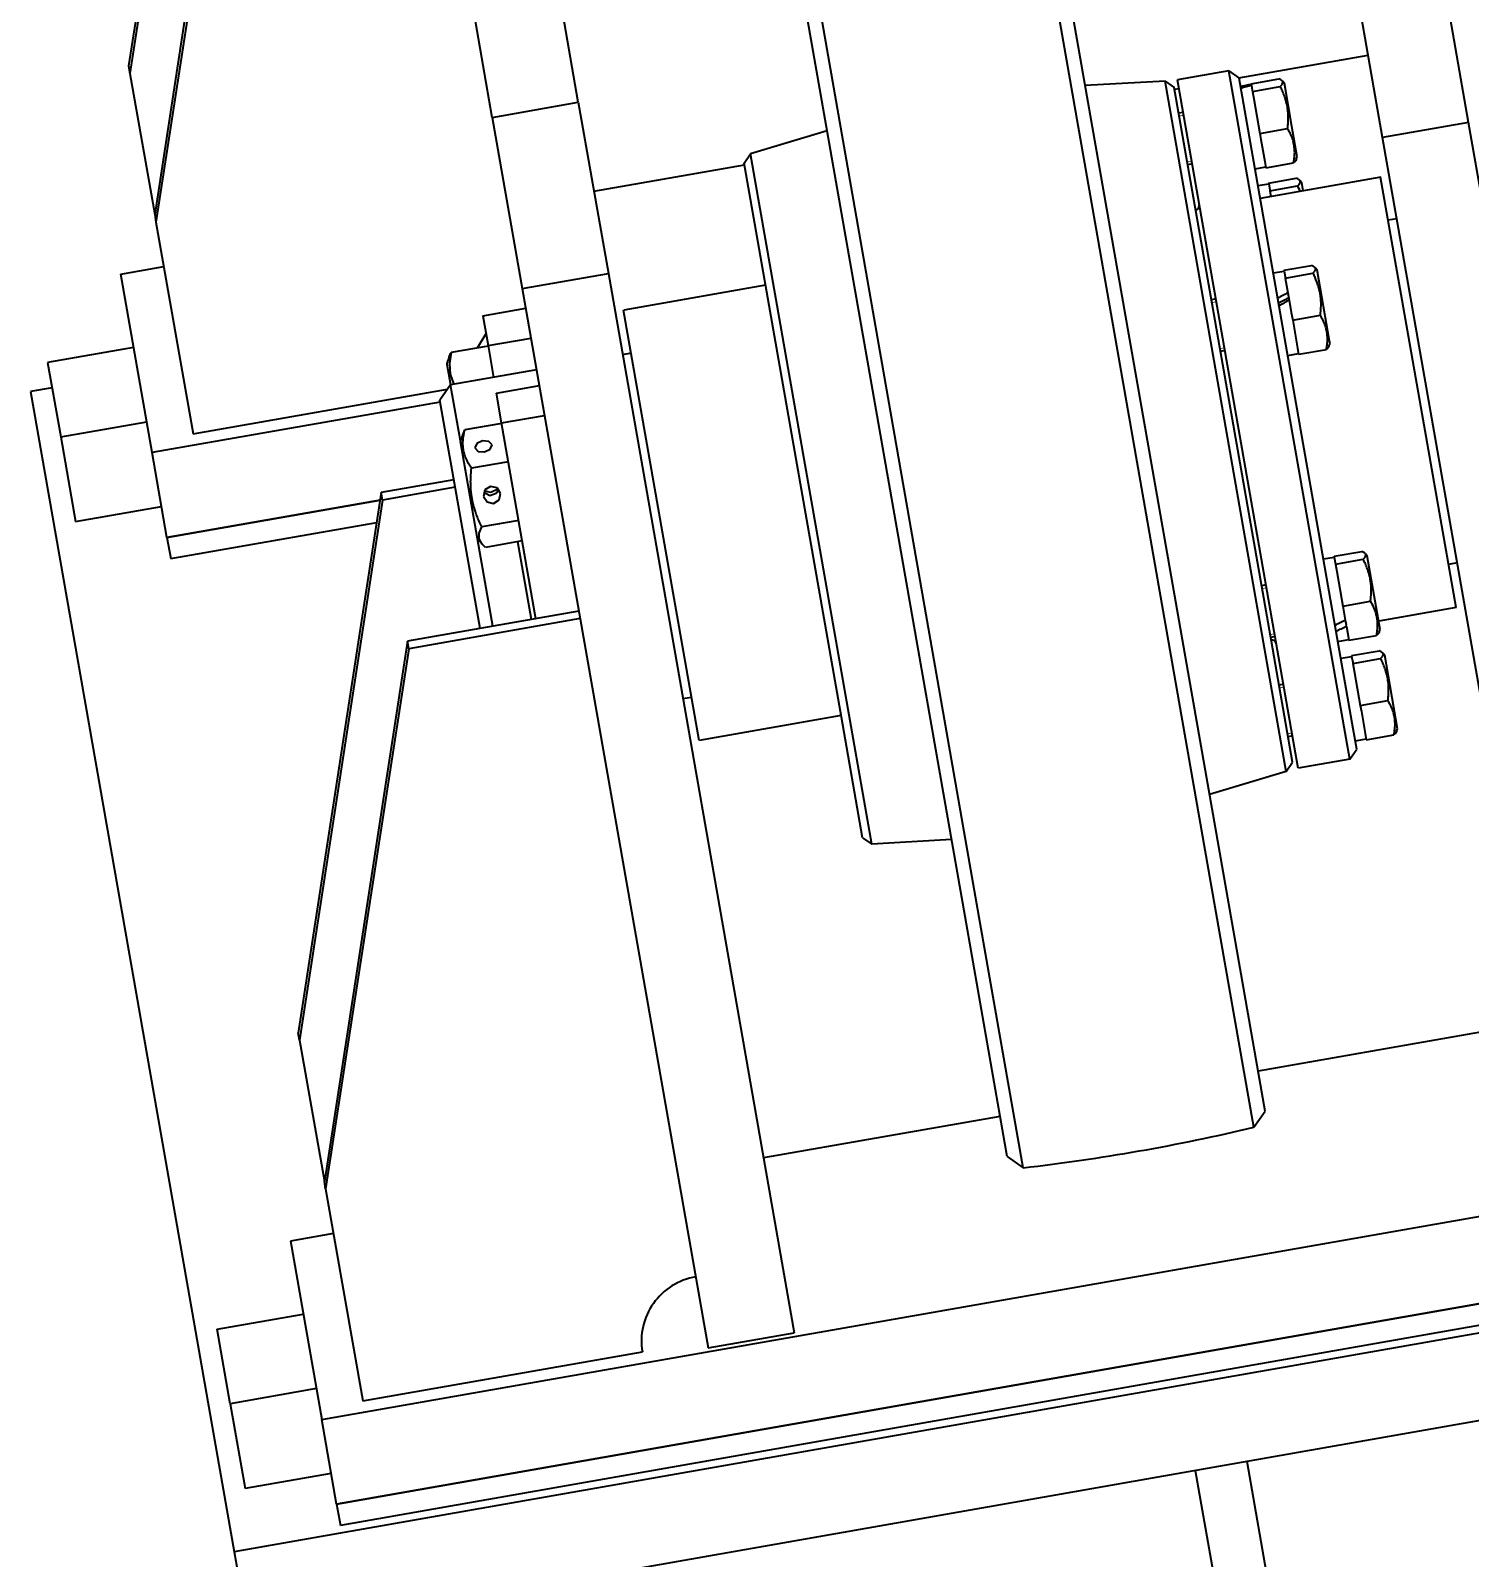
# Model space of a CAD drawing. Header units: millimetres. Extents: x 0 to 841, y 0 to 594.
# Drawn here: x 753.58 to 775.56, y 405.57 to 428.89 of the extents above; entities that cross this region are included whole.
import ezdxf

# ---------------------------------------------------------------- set-up
doc = ezdxf.new("R2010")
doc.units = ezdxf.units.MM
doc.linetypes.add('K5LT_BASIC', pattern=[0])
doc.linetypes.add('K5LT_THIN', pattern=[0])
doc.layers.add('Системный слой', color=7, linetype='Continuous')

# ---------------------------------------------------------------- blocks, each defined once
blk = doc.blocks.new('U738')
at = {"layer": 'Системный слой', "color": 150, "linetype": 'K5LT_BASIC', "lineweight": 40, "true_color": 0x0080ff}
for p, q in [((773.483, 420.851), (773.498, 420.765)), ((773.522, 420.629), (773.595, 420.217)), ((773.631, 420.009), (773.652, 419.889)), ((773.669, 419.792), (773.69, 419.673))]:
    blk.add_line(p, q, dxfattribs=at)
blk = doc.blocks.new('U739')
at = {"layer": 'Системный слой', "color": 150, "linetype": 'K5LT_BASIC', "lineweight": 40, "true_color": 0x0080ff}
for p, q in [((776.59, 413.754), (772.322, 413.004)), ((768.382, 412.313), (764.771, 411.679)), ((758.205, 410.527), (757.548, 410.411))]:
    blk.add_line(p, q, dxfattribs=at)
blk = doc.blocks.new('U749')
at = {"layer": 'Системный слой', "color": 150, "linetype": 'K5LT_BASIC', "lineweight": 40, "true_color": 0x0080ff}
for p, q in [((772.217, 428.064), (772.217, 428.064)), ((772.22, 428.049), (772.232, 427.978)), ((772.256, 427.842), (772.329, 427.43)), ((772.365, 427.222), (772.424, 426.886))]:
    blk.add_line(p, q, dxfattribs=at)
blk = doc.blocks.new('U755')
at = {"layer": 'Системный слой', "color": 150, "linetype": 'K5LT_BASIC', "lineweight": 40, "true_color": 0x0080ff}
for p, q in [((772.877, 417.943), (771.089, 428.132)), ((772.932, 417.626), (772.877, 417.943))]:
    blk.add_line(p, q, dxfattribs=at)
blk = doc.blocks.new('U756')
at = {"layer": 'Системный слой', "color": 150, "linetype": 'K5LT_BASIC', "lineweight": 40, "true_color": 0x0080ff}
for p, q in [((773.774, 418.228), (772.031, 428.162)), ((773.829, 417.919), (773.774, 418.228))]:
    blk.add_line(p, q, dxfattribs=at)
blk = doc.blocks.new('U757')
at = {"layer": 'Системный слой', "color": 150, "linetype": 'K5LT_BASIC', "lineweight": 40, "true_color": 0x0080ff}
for p, q in [((773.665, 418.081), (771.876, 428.27)), ((773.72, 417.764), (773.665, 418.081))]:
    blk.add_line(p, q, dxfattribs=at)
blk = doc.blocks.new('U773')
at = {"layer": 'Системный слой', "color": 150, "linetype": 'K5LT_BASIC', "lineweight": 40, "true_color": 0x0080ff}
for p, q in [((773.749, 419.334), (773.765, 419.248)), ((773.788, 419.112), (773.861, 418.7)), ((773.897, 418.492), (773.956, 418.156))]:
    blk.add_line(p, q, dxfattribs=at)
blk = doc.blocks.new('U781')
at = {"layer": 'Системный слой', "color": 150, "linetype": 'K5LT_BASIC', "lineweight": 40, "true_color": 0x0080ff}
for p, q in [((774.871, 422.778), (774.192, 426.646)), ((775.345, 420.08), (774.871, 422.778))]:
    blk.add_line(p, q, dxfattribs=at)
blk = doc.blocks.new('U790')
at = {"layer": 'Системный слой', "color": 150, "linetype": 'K5LT_BASIC', "lineweight": 40, "true_color": 0x0080ff}
for p, q in [((772.717, 425.216), (772.732, 425.13)), ((772.756, 424.994), (772.775, 424.885)), ((772.795, 424.772), (772.828, 424.582)), ((772.865, 424.374), (772.924, 424.038))]:
    blk.add_line(p, q, dxfattribs=at)
blk = doc.blocks.new('U809')
at = {"layer": 'Системный слой', "color": 150, "linetype": 'K5LT_BASIC', "lineweight": 40, "true_color": 0x0080ff}
for p, q in [((772.939, 426.487), (772.925, 426.515)), ((772.952, 426.459), (772.939, 426.487)), ((772.964, 426.431), (772.952, 426.459))]:
    blk.add_line(p, q, dxfattribs=at)
blk = doc.blocks.new('U810')
at = {"layer": 'Системный слой', "color": 150, "linetype": 'K5LT_BASIC', "lineweight": 40, "true_color": 0x0080ff}
for p, q in [((772.42, 419.461), (770.901, 428.114)), ((772.75, 417.579), (772.42, 419.461))]:
    blk.add_line(p, q, dxfattribs=at)
blk = doc.blocks.new('U811')
at = {"layer": 'Системный слой', "color": 150, "linetype": 'K5LT_BASIC', "lineweight": 40, "true_color": 0x0080ff}
for p, q in [((772.526, 419.559), (771.041, 428.015)), ((772.848, 417.719), (772.526, 419.559))]:
    blk.add_line(p, q, dxfattribs=at)
blk = doc.blocks.new('U812')
at = {"layer": 'Системный слой', "color": 150, "linetype": 'K5LT_BASIC', "lineweight": 40, "true_color": 0x0080ff}
for p, q in [((766.092, 418.351), (764.573, 427.003)), ((766.422, 416.469), (766.092, 418.351))]:
    blk.add_line(p, q, dxfattribs=at)
blk = doc.blocks.new('U813')
at = {"layer": 'Системный слой', "color": 150, "linetype": 'K5LT_BASIC', "lineweight": 40, "true_color": 0x0080ff}
for p, q in [((765.959, 418.406), (764.475, 426.863)), ((766.282, 416.567), (765.959, 418.406))]:
    blk.add_line(p, q, dxfattribs=at)
blk = doc.blocks.new('U814')
at = {"layer": 'Системный слой', "color": 150, "linetype": 'K5LT_BASIC', "lineweight": 40, "true_color": 0x0080ff}
for p, q in [((771.601, 415.882), (768.587, 433.054)), ((772.257, 412.147), (771.601, 415.882))]:
    blk.add_line(p, q, dxfattribs=at)
blk = doc.blocks.new('U815')
at = {"layer": 'Системный слой', "color": 150, "linetype": 'K5LT_BASIC', "lineweight": 40, "true_color": 0x0080ff}
for p, q in [((771.787, 416.053), (768.834, 432.881)), ((772.43, 412.393), (771.787, 416.053))]:
    blk.add_line(p, q, dxfattribs=at)
blk = doc.blocks.new('U816')
at = {"layer": 'Системный слой', "color": 150, "linetype": 'K5LT_BASIC', "lineweight": 40, "true_color": 0x0080ff}
for p, q in [((768.08, 415.264), (765.067, 432.436)), ((768.736, 411.529), (768.08, 415.264))]:
    blk.add_line(p, q, dxfattribs=at)
blk = doc.blocks.new('U817')
at = {"layer": 'Системный слой', "color": 150, "linetype": 'K5LT_BASIC', "lineweight": 40, "true_color": 0x0080ff}
for p, q in [((767.847, 415.362), (764.894, 432.19)), ((768.49, 411.701), (767.847, 415.362))]:
    blk.add_line(p, q, dxfattribs=at)
blk = doc.blocks.new('U820')
at = {"layer": 'Системный слой', "color": 150, "linetype": 'K5LT_BASIC', "lineweight": 40, "true_color": 0x0080ff}
for p, q in [((772.236, 427.957), (772.256, 427.842)), ((772.329, 427.43), (772.349, 427.316))]:
    blk.add_line(p, q, dxfattribs=at)
blk = doc.blocks.new('U821')
at = {"layer": 'Системный слой', "color": 150, "linetype": 'K5LT_BASIC', "lineweight": 40, "true_color": 0x0080ff}
for p, q in [((772.349, 427.316), (772.365, 427.222)), ((772.424, 426.886), (772.44, 426.793))]:
    blk.add_line(p, q, dxfattribs=at)
blk = doc.blocks.new('U822')
at = {"layer": 'Системный слой', "color": 150, "linetype": 'K5LT_BASIC', "lineweight": 40, "true_color": 0x0080ff}
for p, q in [((772.215, 428.075), (772.217, 428.064)), ((772.232, 427.978), (772.236, 427.957))]:
    blk.add_line(p, q, dxfattribs=at)
blk = doc.blocks.new('U823')
at = {"layer": 'Системный слой', "color": 150, "linetype": 'K5LT_BASIC', "lineweight": 40, "true_color": 0x0080ff}
for p, q in [((772.661, 428.14), (772.638, 428.15)), ((772.659, 428.031), (772.689, 428.063)), ((772.679, 428.129), (772.661, 428.14)), ((772.693, 428.117), (772.679, 428.129)), ((772.689, 428.063), (772.701, 428.091)), ((772.701, 428.091), (772.693, 428.117))]:
    blk.add_line(p, q, dxfattribs=at)
blk = doc.blocks.new('U824')
at = {"layer": 'Системный слой', "color": 150, "linetype": 'K5LT_BASIC', "lineweight": 40, "true_color": 0x0080ff}
for p, q in [((772.837, 427.423), (772.722, 428.082)), ((772.919, 426.959), (772.837, 427.423))]:
    blk.add_line(p, q, dxfattribs=at)
blk = doc.blocks.new('U825')
at = {"layer": 'Системный слой', "color": 150, "linetype": 'K5LT_BASIC', "lineweight": 40, "true_color": 0x0080ff}
blk.add_line((758.917, 421.721), (755.663, 421.15), dxfattribs=at)
blk = doc.blocks.new('U826')
at = {"layer": 'Системный слой', "color": 150, "linetype": 'K5LT_BASIC', "lineweight": 40, "true_color": 0x0080ff}
for p, q in [((772.028, 428.164), (774, 428.51)), ((771.046, 427.991), (771.111, 428.003)), ((762.181, 426.436), (764.479, 426.839)), ((754.958, 425.168), (755.615, 425.283))]:
    blk.add_line(p, q, dxfattribs=at)
blk = doc.blocks.new('U827')
at = {"layer": 'Системный слой', "color": 150, "linetype": 'K5LT_BASIC', "lineweight": 40, "true_color": 0x0080ff}
blk.add_line((759.836, 423.216), (755.436, 422.444), dxfattribs=at)
blk = doc.blocks.new('U835')
at = {"layer": 'Системный слой', "color": 150, "linetype": 'K5LT_BASIC', "lineweight": 40, "true_color": 0x0080ff}
for p, q in [((763.311, 420.767), (762.635, 424.618)), ((763.788, 418.052), (763.311, 420.767))]:
    blk.add_line(p, q, dxfattribs=at)
blk = doc.blocks.new('U840')
at = {"layer": 'Системный слой', "color": 150, "linetype": 'K5LT_BASIC', "lineweight": 40, "true_color": 0x0080ff}
blk.add_line((753.909, 423.434), (753.58, 423.376), dxfattribs=at)
blk = doc.blocks.new('U849')
at = {"layer": 'Системный слой', "color": 150, "linetype": 'K5LT_BASIC', "lineweight": 40, "true_color": 0x0080ff}
for p, q in [((774.439, 426.013), (774.307, 425.99)), ((762.751, 423.961), (762.619, 423.938)), ((761.306, 423.708), (759.993, 423.477))]:
    blk.add_line(p, q, dxfattribs=at)
blk = doc.blocks.new('U850')
at = {"layer": 'Системный слой', "color": 150, "linetype": 'K5LT_BASIC', "lineweight": 40, "true_color": 0x0080ff}
for p, q in [((775.361, 420.76), (775.229, 420.736)), ((763.673, 418.708), (763.541, 418.685))]:
    blk.add_line(p, q, dxfattribs=at)
blk = doc.blocks.new('U851')
at = {"layer": 'Системный слой', "color": 150, "linetype": 'K5LT_BASIC', "lineweight": 40, "true_color": 0x0080ff}
for p, q in [((760.142, 422.626), (759.993, 423.477)), ((760.639, 419.793), (760.405, 421.129))]:
    blk.add_line(p, q, dxfattribs=at)
blk = doc.blocks.new('U858')
at = {"layer": 'Системный слой', "color": 150, "linetype": 'K5LT_BASIC', "lineweight": 40, "true_color": 0x0080ff}
for p, q in [((759.935, 423.806), (759.937, 423.795)), ((759.937, 423.795), (759.993, 423.477))]:
    blk.add_line(p, q, dxfattribs=at)
blk = doc.blocks.new('U859')
at = {"layer": 'Системный слой', "color": 150, "linetype": 'K5LT_BASIC', "lineweight": 40, "true_color": 0x0080ff}
for p, q in [((760.002, 423.97), (759.975, 423.804)), ((759.975, 423.804), (759.988, 423.641)), ((759.988, 423.641), (760.045, 423.486))]:
    blk.add_line(p, q, dxfattribs=at)
blk = doc.blocks.new('U874')
at = {"layer": 'Системный слой', "color": 150, "linetype": 'K5LT_BASIC', "lineweight": 40, "true_color": 0x0080ff}
for p, q in [((773.502, 420.743), (773.522, 420.629)), ((773.595, 420.217), (773.615, 420.102))]:
    blk.add_line(p, q, dxfattribs=at)
blk = doc.blocks.new('U875')
at = {"layer": 'Системный слой', "color": 150, "linetype": 'K5LT_BASIC', "lineweight": 40, "true_color": 0x0080ff}
for p, q in [((773.481, 420.862), (773.483, 420.851)), ((773.498, 420.765), (773.502, 420.743))]:
    blk.add_line(p, q, dxfattribs=at)
blk = doc.blocks.new('U876')
at = {"layer": 'Системный слой', "color": 150, "linetype": 'K5LT_BASIC', "lineweight": 40, "true_color": 0x0080ff}
for p, q in [((773.615, 420.102), (773.631, 420.009)), ((773.652, 419.889), (773.664, 419.82)), ((773.69, 419.673), (773.706, 419.579))]:
    blk.add_line(p, q, dxfattribs=at)
blk = doc.blocks.new('U877')
at = {"layer": 'Системный слой', "color": 150, "linetype": 'K5LT_BASIC', "lineweight": 40, "true_color": 0x0080ff}
for p, q in [((773.927, 420.926), (773.904, 420.936)), ((773.925, 420.818), (773.955, 420.849)), ((773.945, 420.915), (773.927, 420.926)), ((773.959, 420.903), (773.945, 420.915)), ((773.955, 420.849), (773.968, 420.878)), ((773.968, 420.878), (773.959, 420.903))]:
    blk.add_line(p, q, dxfattribs=at)
blk = doc.blocks.new('U889')
at = {"layer": 'Системный слой', "color": 150, "linetype": 'K5LT_BASIC', "lineweight": 40, "true_color": 0x0080ff}
for p, q in [((773.881, 418.586), (773.897, 418.492)), ((773.956, 418.156), (773.973, 418.063))]:
    blk.add_line(p, q, dxfattribs=at)
blk = doc.blocks.new('U890')
at = {"layer": 'Системный слой', "color": 150, "linetype": 'K5LT_BASIC', "lineweight": 40, "true_color": 0x0080ff}
for p, q in [((773.768, 419.227), (773.788, 419.112)), ((773.861, 418.7), (773.881, 418.586))]:
    blk.add_line(p, q, dxfattribs=at)
blk = doc.blocks.new('U893')
at = {"layer": 'Системный слой', "color": 150, "linetype": 'K5LT_BASIC', "lineweight": 40, "true_color": 0x0080ff}
for p, q in [((772.849, 424.467), (772.865, 424.374)), ((772.924, 424.038), (772.94, 423.944))]:
    blk.add_line(p, q, dxfattribs=at)
blk = doc.blocks.new('U894')
at = {"layer": 'Системный слой', "color": 150, "linetype": 'K5LT_BASIC', "lineweight": 40, "true_color": 0x0080ff}
for p, q in [((772.715, 425.227), (772.717, 425.216)), ((772.732, 425.13), (772.736, 425.108))]:
    blk.add_line(p, q, dxfattribs=at)
blk = doc.blocks.new('U895')
at = {"layer": 'Системный слой', "color": 150, "linetype": 'K5LT_BASIC', "lineweight": 40, "true_color": 0x0080ff}
for p, q in [((772.736, 425.108), (772.756, 424.994)), ((772.775, 424.885), (772.795, 424.772)), ((772.828, 424.582), (772.849, 424.467))]:
    blk.add_line(p, q, dxfattribs=at)
blk = doc.blocks.new('U896')
at = {"layer": 'Системный слой', "color": 150, "linetype": 'K5LT_BASIC', "lineweight": 40, "true_color": 0x0080ff}
for p, q in [((773.413, 424.145), (773.222, 425.233)), ((773.419, 424.111), (773.413, 424.145))]:
    blk.add_line(p, q, dxfattribs=at)
blk = doc.blocks.new('U897')
at = {"layer": 'Системный слой', "color": 150, "linetype": 'K5LT_BASIC', "lineweight": 40, "true_color": 0x0080ff}
for p, q in [((773.161, 425.291), (773.138, 425.301)), ((773.159, 425.183), (773.189, 425.214)), ((773.179, 425.28), (773.161, 425.291)), ((773.193, 425.268), (773.179, 425.28)), ((773.189, 425.214), (773.201, 425.243)), ((773.201, 425.243), (773.193, 425.268))]:
    blk.add_line(p, q, dxfattribs=at)
blk = doc.blocks.new('U900')
at = {"layer": 'Системный слой', "color": 150, "linetype": 'K5LT_BASIC', "lineweight": 40, "true_color": 0x0080ff}
blk.add_line((755.663, 421.15), (758.917, 421.721), dxfattribs=at)
blk = doc.blocks.new('U901')
at = {"layer": 'Системный слой', "color": 150, "linetype": 'K5LT_BASIC', "lineweight": 40, "true_color": 0x0080ff}
blk.add_line((755.72, 420.827), (758.865, 421.379), dxfattribs=at)
blk = doc.blocks.new('U906')
at = {"layer": 'Системный слой', "color": 150, "linetype": 'K5LT_BASIC', "lineweight": 40, "true_color": 0x0080ff}
for p, q in [((760.144, 422.614), (760.142, 422.626)), ((760.405, 421.129), (760.144, 422.614))]:
    blk.add_line(p, q, dxfattribs=at)
blk = doc.blocks.new('U907')
at = {"layer": 'Системный слой', "color": 150, "linetype": 'K5LT_BASIC', "lineweight": 40, "true_color": 0x0080ff}
for p, q in [((760.429, 421.128), (760.43, 421.216)), ((760.43, 421.216), (760.469, 421.309)), ((760.473, 421.048), (760.429, 421.128)), ((760.488, 421.03), (760.473, 421.048)), ((760.505, 421.014), (760.488, 421.03)), ((760.524, 420.997), (760.505, 421.014))]:
    blk.add_line(p, q, dxfattribs=at)
blk = doc.blocks.new('U908')
at = {"layer": 'Системный слой', "color": 150, "linetype": 'K5LT_BASIC', "lineweight": 40, "true_color": 0x0080ff}
for p, q in [((760.517, 421.874), (760.495, 421.776)), ((760.603, 421.928), (760.517, 421.874)), ((760.703, 421.906), (760.603, 421.928)), ((760.757, 421.822), (760.703, 421.906)), ((760.495, 421.776), (760.549, 421.691)), ((760.549, 421.691), (760.649, 421.669)), ((760.649, 421.669), (760.735, 421.723)), ((760.735, 421.723), (760.757, 421.822))]:
    blk.add_line(p, q, dxfattribs=at)
blk = doc.blocks.new('U909')
at = {"layer": 'Системный слой', "color": 150, "linetype": 'K5LT_BASIC', "lineweight": 40, "true_color": 0x0080ff}
for p, q in [((760.393, 422.582), (760.365, 422.516)), ((760.481, 422.623), (760.393, 422.582)), ((760.578, 422.615), (760.481, 422.623)), ((760.627, 422.562), (760.578, 422.615)), ((760.599, 422.496), (760.627, 422.562)), ((760.365, 422.516), (760.414, 422.463)), ((760.414, 422.463), (760.511, 422.455)), ((760.511, 422.455), (760.599, 422.496))]:
    blk.add_line(p, q, dxfattribs=at)
blk = doc.blocks.new('U919')
at = {"layer": 'Системный слой', "color": 150, "linetype": 'K5LT_BASIC', "lineweight": 40, "true_color": 0x0080ff}
for p, q in [((760.689, 421.823), (760.728, 421.883)), ((760.501, 421.843), (760.592, 421.791)), ((760.592, 421.791), (760.689, 421.823))]:
    blk.add_line(p, q, dxfattribs=at)
blk = doc.blocks.new('U920')
at = {"layer": 'Системный слой', "color": 150, "linetype": 'K5LT_BASIC', "lineweight": 40, "true_color": 0x0080ff}
for p, q in [((760.618, 421.845), (760.706, 421.887)), ((760.706, 421.887), (760.715, 421.897))]:
    blk.add_line(p, q, dxfattribs=at)
blk = doc.blocks.new('U921')
at = {"layer": 'Системный слой', "color": 150, "linetype": 'K5LT_BASIC', "lineweight": 40, "true_color": 0x0080ff}
for p, q in [((760.509, 421.861), (760.603, 421.843)), ((760.603, 421.843), (760.618, 421.845))]:
    blk.add_line(p, q, dxfattribs=at)
blk = doc.blocks.new('U933')
at = {"layer": 'Системный слой', "color": 150, "linetype": 'K5LT_BASIC', "lineweight": 40, "true_color": 0x0080ff}
for p, q in [((772.481, 426.559), (772.483, 426.548)), ((772.499, 426.462), (772.502, 426.44))]:
    blk.add_line(p, q, dxfattribs=at)
blk = doc.blocks.new('U934')
at = {"layer": 'Системный слой', "color": 150, "linetype": 'K5LT_BASIC', "lineweight": 40, "true_color": 0x0080ff}
for p, q in [((772.927, 426.623), (772.904, 426.633)), ((772.925, 426.515), (772.955, 426.546)), ((772.945, 426.612), (772.927, 426.623)), ((772.959, 426.6), (772.945, 426.612)), ((772.955, 426.546), (772.968, 426.575)), ((772.968, 426.575), (772.959, 426.6))]:
    blk.add_line(p, q, dxfattribs=at)
blk = doc.blocks.new('U955')
at = {"layer": 'Системный слой', "color": 150, "linetype": 'K5LT_BASIC', "lineweight": 40, "true_color": 0x0080ff}
for p, q in [((773.748, 419.345), (773.749, 419.334)), ((773.765, 419.248), (773.768, 419.227))]:
    blk.add_line(p, q, dxfattribs=at)
blk = doc.blocks.new('U956')
at = {"layer": 'Системный слой', "color": 150, "linetype": 'K5LT_BASIC', "lineweight": 40, "true_color": 0x0080ff}
for p, q in [((774.193, 419.41), (774.17, 419.419)), ((774.191, 419.301), (774.221, 419.333)), ((774.212, 419.399), (774.193, 419.41)), ((774.225, 419.387), (774.212, 419.399)), ((774.221, 419.333), (774.234, 419.361)), ((774.234, 419.361), (774.225, 419.387))]:
    blk.add_line(p, q, dxfattribs=at)

msp = doc.modelspace()

# ---------------------------------------------------------------- linework, layer by layer
at = {"layer": 'Системный слой', "color": 150, "linetype": 'K5LT_BASIC', "lineweight": 40, "true_color": 0x0080ff}
for p, q in [((761.94313, 427.79094), (759.8114, 439.93669)), ((760.62987, 427.56044), (758.49814, 439.7062)), ((756.34487, 436.59101), (755.07703, 428.34661)), ((756.36479, 436.4775), (755.09696, 428.23309)), ((756.74332, 434.32077), (755.47549, 426.07637)), ((756.76325, 434.20726), (755.49541, 425.96286)), ((775.53395, 427.4851), (775.07572, 430.09587)), ((774.22069, 427.25461), (773.76247, 429.86538)), ((755.07703, 428.34661), (755.09696, 428.23309)), ((755.09696, 428.23309), (755.47549, 426.07637)), ((771.87648, 428.27029), (771.08853, 428.132)), ((771.87648, 428.27029), (772.03086, 428.16201)), ((770.9012, 428.11367), (769.68229, 428.04557)), ((770.9012, 428.11367), (771.0413, 428.01541)), ((772.05303, 428.03569), (772.21719, 428.0645)), ((772.21528, 428.07534), (772.63791, 428.14952)), ((772.21995, 428.04875), (772.21723, 428.06423)), ((772.23606, 427.95694), (772.65869, 428.03111)), ((772.69266, 428.11672), (772.72176, 428.08199)), ((760.62987, 427.56044), (761.94313, 427.79094)), ((761.94313, 427.79094), (762.40135, 425.18017)), ((760.62987, 427.56044), (761.08809, 424.94967)), ((771.17524, 427.63796), (771.10957, 427.62643)), ((775.53395, 427.4851), (774.22069, 427.25461)), ((778.37174, 411.31651), (775.53395, 427.4851)), ((765.74252, 427.35409), (764.57327, 427.00304)), ((772.3486, 427.31573), (772.77123, 427.38991)), ((777.05848, 411.08601), (774.22069, 427.25461)), ((764.475, 426.86294), (764.57327, 427.00304)), ((771.31353, 426.85), (771.24787, 426.83848)), ((772.2743, 426.77496), (772.43846, 426.80377)), ((772.44036, 426.79293), (772.86299, 426.86711)), ((772.9033, 426.91658), (772.91883, 426.95915)), ((772.31919, 426.5192), (772.48335, 426.54801)), ((774.19211, 426.64614), (772.35355, 426.32345)), ((772.48145, 426.55885), (772.90408, 426.63303)), ((772.48335, 426.54801), (772.49852, 426.46159)), ((772.95882, 426.60023), (772.98792, 426.5655)), ((773.01018, 426.4387), (772.98792, 426.5655)), ((772.50223, 426.44045), (772.92486, 426.51462)), ((772.50223, 426.44045), (772.5177, 426.35226)), ((755.47549, 426.07637), (755.49541, 425.96286)), ((755.49541, 425.96286), (756.06297, 422.72914)), ((755.43622, 422.44363), (754.95808, 425.16791)), ((761.08809, 424.94967), (762.40135, 425.18017)), ((762.40135, 425.18017), (765.23915, 409.01157)), ((772.55298, 425.18716), (772.71714, 425.21597)), ((772.71524, 425.22681), (773.13787, 425.30099)), ((772.73602, 425.10841), (773.15865, 425.18258)), ((773.19261, 425.26819), (773.22171, 425.23346)), ((761.08809, 424.94967), (763.92589, 408.78107)), ((764.80231, 424.99811), (762.63543, 424.6178)), ((771.67519, 424.78943), (771.60953, 424.7779)), ((760.48458, 424.53181), (761.14121, 424.64705)), ((760.48458, 424.53181), (760.56427, 424.07776)), ((772.84856, 424.4672), (773.27119, 424.54138)), ((760.53247, 424.25895), (760.39962, 424.03997)), ((755.15429, 424.04995), (753.84103, 423.81946)), ((760.56578, 424.06914), (760.00228, 423.97023)), ((760.56427, 424.07776), (761.2209, 424.19301)), ((760.56427, 424.07776), (760.64946, 423.59238)), ((771.81348, 424.00147), (771.74782, 423.98994)), ((772.94032, 423.9444), (773.36294, 424.01858)), ((773.40325, 424.06805), (773.41878, 424.11062)), ((753.84103, 423.81946), (754.04026, 422.68434)), ((759.97131, 423.90564), (759.93506, 423.80629)), ((772.77426, 423.92643), (772.93841, 423.95524)), ((753.58036, 423.37644), (756.68831, 405.66861)), ((756.06297, 422.72914), (759.94624, 423.4107)), ((759.99283, 423.47713), (759.83041, 423.24557)), ((760.69177, 423.35128), (761.3484, 423.46653)), ((760.77147, 422.89724), (760.69177, 423.35128)), ((760.44237, 419.7589), (759.83041, 423.24557)), ((754.04026, 422.68434), (755.35352, 422.91484)), ((760.77298, 422.88861), (760.20947, 422.78971)), ((760.77147, 422.89724), (761.4281, 423.01248)), ((761.29599, 419.90873), (760.77147, 422.89724)), ((754.04026, 422.68434), (754.26728, 421.39085)), ((760.1785, 422.72512), (760.14225, 422.62577)), ((755.66325, 421.15014), (755.43622, 422.44363)), ((760.87553, 422.30432), (760.31202, 422.20542)), ((760.04391, 422.02914), (758.93483, 421.83448)), ((760.06384, 421.91563), (758.95475, 421.72097)), ((758.93483, 421.83448), (757.66699, 413.59008)), ((758.95475, 421.72097), (757.68691, 413.47657)), ((758.95475, 421.72097), (758.93483, 421.83448)), ((754.26728, 421.39085), (755.58054, 421.62135)), ((761.03282, 421.40817), (760.46931, 421.30926)), ((755.66325, 421.15014), (755.72, 420.82677)), ((760.47293, 421.04759), (760.40502, 421.12865)), ((761.08755, 421.0963), (760.52405, 420.9974)), ((761.23032, 419.8972), (761.02189, 421.08478)), ((773.48135, 420.86179), (773.90398, 420.93597)), ((773.3191, 420.82214), (773.48326, 420.85095)), ((773.50213, 420.74339), (773.92476, 420.81756)), ((773.95873, 420.90317), (773.98783, 420.86844)), ((774.1849, 419.7456), (773.98783, 420.86844)), ((772.44131, 420.4244), (772.37564, 420.41288)), ((761.95262, 420.02397), (759.33328, 419.56425)), ((773.61467, 420.10218), (774.0373, 420.17636)), ((775.34458, 420.07985), (774.16265, 419.8724)), ((761.97254, 419.91046), (759.3532, 419.45073)), ((773.66911, 419.792), (773.66419, 419.82004)), ((759.33328, 419.56425), (758.06545, 411.31984)), ((759.3532, 419.45073), (759.33328, 419.56425)), ((772.5796, 419.63645), (772.51394, 419.62492)), ((773.54037, 419.56141), (773.70453, 419.59022)), ((773.70643, 419.57938), (774.12906, 419.65356)), ((774.16937, 419.70303), (774.1849, 419.7456)), ((759.3532, 419.45073), (758.08537, 411.20633)), ((773.58526, 419.30565), (773.74942, 419.33446)), ((773.74752, 419.3453), (774.17015, 419.41948)), ((773.7683, 419.2269), (774.19093, 419.30107)), ((774.22489, 419.38668), (774.25399, 419.35195)), ((774.45106, 418.22911), (774.25399, 419.35195)), ((772.70747, 418.90791), (772.64181, 418.89639)), ((773.88084, 418.58569), (774.30347, 418.65987)), ((765.95477, 418.43182), (763.7879, 418.0515)), ((773.9726, 418.06289), (774.39522, 418.13707)), ((774.43553, 418.18654), (774.45106, 418.22911)), ((772.84576, 418.11996), (772.7801, 418.10843)), ((773.72043, 417.76422), (773.82871, 417.91859)), ((773.80654, 418.04492), (773.97069, 418.07373)), ((772.75011, 417.57936), (772.84837, 417.71946)), ((773.72043, 417.76422), (772.93247, 417.62592)), ((772.75011, 417.57936), (771.58086, 417.22831)), ((766.28208, 416.56699), (766.42217, 416.46872)), ((767.64108, 416.53683), (766.42217, 416.46872)), ((757.68691, 413.47657), (757.66699, 413.59008)), ((757.68691, 413.47657), (758.06545, 411.31984)), ((772.25682, 412.14658), (772.42955, 412.39284)), ((758.02618, 407.6871), (784.29137, 412.29697)), ((768.48977, 411.70136), (768.73603, 411.52864)), ((758.08537, 411.20633), (758.06545, 411.31984)), ((758.08537, 411.20633), (758.65293, 407.97261)), ((787.54991, 411.08521), (756.68831, 405.66861)), ((784.51839, 411.00348), (758.25321, 406.39361)), ((758.25321, 406.39361), (784.51839, 411.00348)), ((784.57515, 410.68011), (758.30996, 406.07024)), ((757.54804, 410.41138), (758.02618, 407.6871)), ((756.91533, 404.37512), (787.77693, 409.79172)), ((756.43099, 409.06293), (757.74425, 409.29343)), ((756.63022, 407.92781), (756.43099, 409.06293)), ((763.92589, 408.78107), (765.23915, 409.01157)), ((758.65293, 407.97261), (762.92102, 408.72172)), ((757.94348, 408.15831), (756.63022, 407.92781)), ((756.63022, 407.92781), (756.85724, 406.63433)), ((758.25321, 406.39361), (758.02618, 407.6871)), ((772.14914, 407.04885), (775.04068, 390.57404)), ((758.1705, 406.86482), (756.85724, 406.63433)), ((771.36119, 406.91055), (774.25272, 390.43574)), ((758.25321, 406.39361), (758.30996, 406.07024)), ((756.68831, 405.66861), (756.91533, 404.37512))]:
    msp.add_line(p, q, dxfattribs=at)
at = {"layer": 'Системный слой', "color": 7, "linetype": 'K5LT_THIN', "lineweight": 18}
for p, q in [((771.18303, 427.59353), (771.11737, 427.582)), ((771.30573, 426.89443), (771.24007, 426.8829)), ((771.68299, 424.745), (771.61732, 424.73347)), ((771.80569, 424.0459), (771.74002, 424.03437)), ((772.4491, 420.37998), (772.38344, 420.36845)), ((772.5718, 419.68088), (772.50614, 419.66935)), ((772.71527, 418.86349), (772.6496, 418.85196)), ((772.83797, 418.16439), (772.7723, 418.15286))]:
    msp.add_line(p, q, dxfattribs=at)
at = {"layer": 'Системный слой', "color": 150, "linetype": 'K5LT_BASIC', "lineweight": 40, "true_color": 0x0080ff}
for centre, radius, start, end in [((771.35708, 426.21624), 0.06667, 279.954745, 9.954745), ((772.5326, 419.51862), 0.06667, 9.954745, 99.954745), ((765.31953, 441.33346), 30, 276.539219, 283.37027)]:
    msp.add_arc(centre, radius, start, end, dxfattribs=at)
for centre, major_axis, ratio, start_param, end_param in [((772.07776, 427.39025), (1.70933, 0.42925), 0.35681754, 1.40006912, 1.49533913), ((772.41373, 427.44921), (1.70933, 0.42925), 0.35681754, 1.59458668, 1.68985669), ((772.57771, 424.54171), (1.62528, 0.90395), 0.11132746, 1.3873121, 1.48258211), ((772.57771, 424.54171), (1.03273, 0.57438), 0.11132746, 1.30297097, 1.45406199), ((772.91368, 424.60068), (1.62528, 0.90395), 0.11132746, 1.58182966, 1.67709967), ((773.34383, 420.17669), (1.63933, 0.81101), 0.21620991, 4.69859628, 4.79386629), ((773.6798, 420.23566), (1.63933, 0.81101), 0.21620991, 4.50407872, 4.59934873), ((763.90597, 408.89459), (-0.98494, -0.17287), 0.9849446, 4.71238898, 6.28318531)]:
    msp.add_ellipse(centre, major_axis=major_axis, ratio=ratio, start_param=start_param, end_param=end_param, dxfattribs=at)
for points, knots in [([(772.77123, 427.38991), (772.77412, 427.41297), (772.77806, 427.45124), (772.78146, 427.50779), (772.78237, 427.55775), (772.78111, 427.59916), (772.77871, 427.63592), (772.77511, 427.67295), (772.76845, 427.71817), (772.76096, 427.7554), (772.75205, 427.79301), (772.74119, 427.83222), (772.72138, 427.8915), (772.69446, 427.95805), (772.67086, 428.00727), (772.65869, 428.03111)], [0, 0, 0, 0, 1.67981626, 2.78068749, 4.10062144, 5.2997801, 5.78516139, 6.77396186, 7.99981908, 9.10206657, 9.53045066, 10.80659157, 12.05516695, 14.06256115, 16, 16, 16, 16]), ([(772.86299, 426.86711), (772.86708, 426.88876), (772.8721, 426.92031), (772.87702, 426.96683), (772.87934, 427.00523), (772.87941, 427.04475), (772.87749, 427.08037), (772.87402, 427.11296), (772.86898, 427.14428), (772.86268, 427.17384), (772.85405, 427.20658), (772.84236, 427.24262), (772.82208, 427.2941), (772.79809, 427.34311), (772.77801, 427.37844), (772.77123, 427.38991)], [0, 0, 0, 0, 1.91244871, 2.78068749, 4.10062144, 5.2997801, 6.27754197, 7.2675193, 8.21485807, 9.10206657, 9.9581603, 11.22579665, 12.46383647, 14.84267045, 16, 16, 16, 16]), ([(772.9033, 426.91658), (772.90196, 426.91292), (772.89775, 426.90439), (772.88763, 426.89085), (772.87514, 426.87797), (772.86643, 426.87009), (772.86299, 426.86711)], [0, 0, 0, 0, 1.66957876, 3.80861781, 5.79761912, 7, 7, 7, 7]), ([(773.27119, 424.54138), (773.27467, 424.56928), (773.27845, 424.60757), (773.2815, 424.66412), (773.28232, 424.70922), (773.28083, 424.75847), (773.27746, 424.80199), (773.27264, 424.84186), (773.26653, 424.87922), (773.26023, 424.90975), (773.252, 424.94451), (773.23942, 424.9899), (773.21031, 425.07429), (773.18049, 425.13977), (773.15865, 425.18258)], [0, 0, 0, 0, 1.90502276, 2.60689452, 3.8443326, 4.96854384, 5.9570695, 6.81329934, 7.70142944, 8.53318741, 8.9347975, 10.13277608, 11.73854707, 15, 15, 15, 15]), ([(773.36294, 424.01858), (773.36703, 424.04023), (773.37205, 424.07178), (773.37698, 424.1183), (773.37929, 424.1567), (773.37936, 424.19622), (773.37745, 424.23184), (773.37397, 424.26443), (773.36894, 424.29575), (773.36263, 424.32531), (773.354, 424.35805), (773.34231, 424.39409), (773.32204, 424.44557), (773.29804, 424.49458), (773.27797, 424.52991), (773.27119, 424.54138)], [0, 0, 0, 0, 1.91244871, 2.78068749, 4.10062144, 5.2997801, 6.27754197, 7.2675193, 8.21485807, 9.10206657, 9.9581603, 11.22579665, 12.46383647, 14.84267045, 16, 16, 16, 16]), ([(759.97131, 423.90564), (759.97548, 423.91709), (759.98477, 423.93853), (759.99644, 423.96019), (760.00228, 423.97023)], [0, 0, 0, 0, 2.68850943, 5, 5, 5, 5]), ([(773.40325, 424.06805), (773.40192, 424.06439), (773.39866, 424.05779), (773.39154, 424.04751), (773.38073, 424.03485), (773.37026, 424.02493), (773.36294, 424.01858)], [0, 0, 0, 0, 1.66957876, 2.94696786, 4.44235656, 7, 7, 7, 7]), ([(760.20947, 422.78971), (760.20226, 422.77729), (760.1908, 422.75565), (760.18183, 422.73423), (760.1785, 422.72512)], [0, 0, 0, 0, 2.85927393, 5, 5, 5, 5]), ([(760.31202, 422.20542), (760.29783, 422.22633), (760.27835, 422.25718), (760.25273, 422.30371), (760.23719, 422.3358), (760.22233, 422.37106), (760.21071, 422.40286), (760.19984, 422.43982), (760.19187, 422.47508), (760.18635, 422.50924), (760.18298, 422.54221), (760.18147, 422.57448), (760.18167, 422.61163), (760.18505, 422.66347), (760.19421, 422.72462), (760.20445, 422.76993), (760.20947, 422.78971)], [0, 0, 0, 0, 2.03197676, 2.95448046, 4.35691028, 4.98286377, 6.14673398, 7.19733448, 8.23107414, 9.20464301, 10.12610383, 11.03238569, 11.92740894, 13.24282625, 15.35658079, 17, 17, 17, 17]), ([(760.46931, 421.30926), (760.45498, 421.33827), (760.43483, 421.38128), (760.40395, 421.45398), (760.38336, 421.50818), (760.36313, 421.56883), (760.34843, 421.61815), (760.33404, 421.67523), (760.32236, 421.73125), (760.31375, 421.78362), (760.30642, 421.84209), (760.30124, 421.90535), (760.29871, 421.98497), (760.30075, 422.08502), (760.30704, 422.16083), (760.31202, 422.20542)], [0, 0, 0, 0, 1.67981626, 2.46425431, 4.10062144, 4.68975414, 5.78516139, 6.77396186, 7.74689331, 8.75724699, 9.53045066, 10.80829449, 12.05516695, 13.66764409, 16, 16, 16, 16]), ([(774.0373, 420.17636), (774.04019, 420.19942), (774.04413, 420.23769), (774.04753, 420.29424), (774.04844, 420.3442), (774.04718, 420.38561), (774.04478, 420.42237), (774.04118, 420.4594), (774.03452, 420.50462), (774.02703, 420.54185), (774.01812, 420.57946), (774.00726, 420.61867), (773.98745, 420.67795), (773.96053, 420.7445), (773.93693, 420.79372), (773.92476, 420.81756)], [0, 0, 0, 0, 1.67981626, 2.78068749, 4.10062144, 5.2997801, 5.78516139, 6.77396186, 7.99981908, 9.10206657, 9.53045066, 10.80659157, 12.05516695, 14.06256115, 16, 16, 16, 16]), ([(774.12906, 419.65356), (774.1337, 419.6781), (774.13923, 419.71377), (774.14357, 419.76029), (774.14542, 419.79578), (774.14548, 419.83206), (774.14349, 419.86768), (774.13995, 419.90026), (774.13505, 419.93073), (774.12875, 419.96029), (774.12012, 419.99303), (774.10702, 420.0334), (774.08129, 420.09689), (774.05565, 420.14533), (774.0373, 420.17636)], [0, 0, 0, 0, 2.03193949, 2.94681015, 3.8443326, 4.96854384, 5.9570695, 6.81329934, 7.70142944, 8.53318741, 9.33577528, 10.52418436, 12.06338776, 15, 15, 15, 15]), ([(774.16937, 419.70303), (774.16803, 419.69937), (774.16477, 419.69277), (774.15766, 419.68249), (774.14685, 419.66983), (774.13638, 419.65991), (774.12906, 419.65356)], [0, 0, 0, 0, 1.66957876, 2.94696786, 4.44235656, 7, 7, 7, 7]), ([(774.30347, 418.65987), (774.30635, 418.68293), (774.3103, 418.7212), (774.31369, 418.77775), (774.3146, 418.82771), (774.31335, 418.86912), (774.31094, 418.90588), (774.30734, 418.94291), (774.30069, 418.98813), (774.29319, 419.02536), (774.28428, 419.06297), (774.27342, 419.10218), (774.25362, 419.16146), (774.22669, 419.22801), (774.20309, 419.27723), (774.19093, 419.30107)], [0, 0, 0, 0, 1.67981626, 2.78068749, 4.10062144, 5.2997801, 5.78516139, 6.77396186, 7.99981908, 9.10206657, 9.53045066, 10.80659157, 12.05516695, 14.06256115, 16, 16, 16, 16]), ([(774.39522, 418.13707), (774.39931, 418.15872), (774.40433, 418.19027), (774.40926, 418.23679), (774.41157, 418.27519), (774.41164, 418.31471), (774.40973, 418.35033), (774.40625, 418.38292), (774.40121, 418.41424), (774.39491, 418.4438), (774.38628, 418.47654), (774.37459, 418.51258), (774.35432, 418.56406), (774.33032, 418.61306), (774.31025, 418.6484), (774.30347, 418.65987)], [0, 0, 0, 0, 1.91244871, 2.78068749, 4.10062144, 5.2997801, 6.27754197, 7.2675193, 8.21485807, 9.10206657, 9.9581603, 11.22579665, 12.46383647, 14.84267045, 16, 16, 16, 16]), ([(774.43553, 418.18654), (774.4342, 418.18288), (774.42998, 418.17435), (774.41986, 418.16081), (774.40738, 418.14793), (774.39866, 418.14005), (774.39522, 418.13707)], [0, 0, 0, 0, 1.66957876, 3.80861781, 5.79761912, 7, 7, 7, 7])]:
    msp.add_open_spline(points, degree=3, knots=knots, dxfattribs=at)

# ---------------------------------------------------------------- block references
at = {"layer": 'Системный слой'}
for name in ['U814', 'U815', 'U816', 'U817', 'U840', 'U826', 'U757', 'U756', 'U810', 'U811', 'U755', 'U822', 'U749', 'U820', 'U823', 'U824', 'U821', 'U827', 'U812', 'U813', 'U933', 'U934', 'U781', 'U809', 'U849', 'U825', 'U900', 'U901', 'U894', 'U790', 'U897', 'U896', 'U895', 'U835', 'U893', 'U859', 'U858', 'U851', 'U906', 'U909', 'U908', 'U919', 'U920', 'U921', 'U907', 'U877', 'U850', 'U875', 'U738', 'U874', 'U876', 'U955', 'U773', 'U956', 'U890', 'U889', 'U739']:
    msp.add_blockref(name, (0, 0), dxfattribs=at)

doc.saveas('drawing.dxf')
